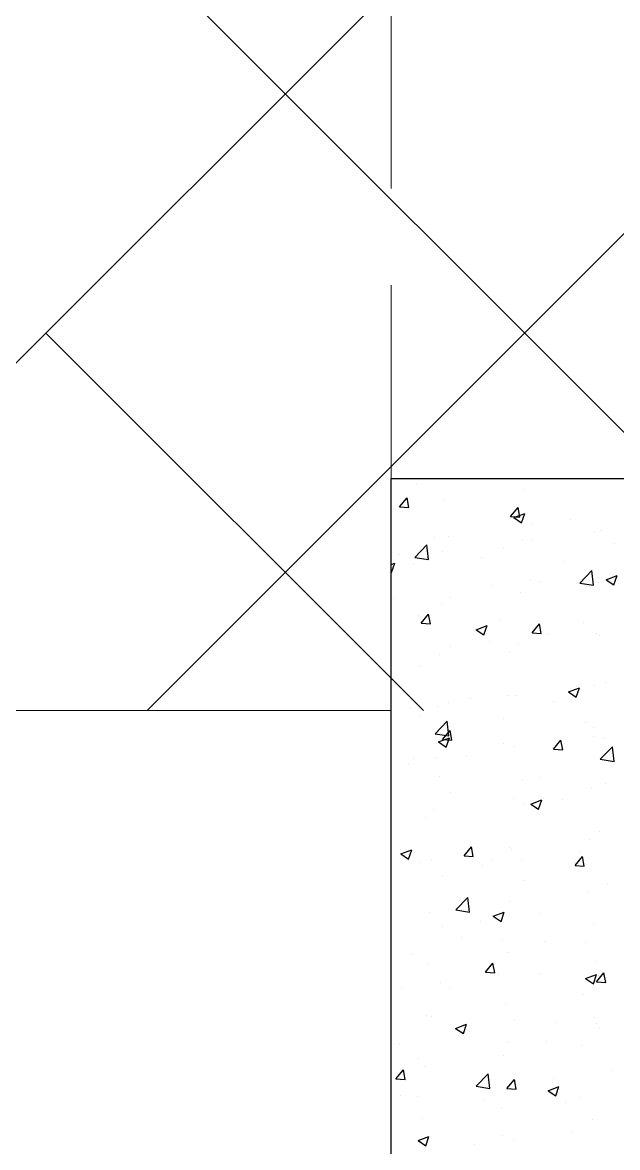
# Model space of a CAD drawing. Header units: millimetres. Extents: x 331487 to 517269, y 198509 to 399936.
# Drawn here: x 402662 to 403046, y 394721 to 395449 of the extents above; entities that cross this region are included whole.
import ezdxf

# ---------------------------------------------------------------- set-up
doc = ezdxf.new("R2010")
doc.units = ezdxf.units.MM
doc.header["$MEASUREMENT"] = 0
doc.linetypes.add('DASHED', pattern=[0.75, 0.5, -0.25])
doc.linetypes.add('DASHED2', pattern=[0.375, 0.25, -0.125])
doc.layers.add('9th_Sunk', color=251, linetype='DASHED', lineweight=5)
doc.layers.add('BEAM', color=1, linetype='Continuous', lineweight=5)
doc.layers.add('COLUMN', color=6, linetype='Continuous')

msp = doc.modelspace()

# ---------------------------------------------------------------- linework, layer by layer
at = {"layer": '9th_Sunk', "linetype": 'Continuous'}
for p, q in [((402432.95, 395004.02), (404842.44, 397413.51)), ((402742.31, 395004.02), (404378.4, 396640.11)), ((403230.26, 395004.02), (402212.89, 396021.39)), ((402920.9, 395004.02), (402676.93, 395247.99))]:
    msp.add_line(p, q, dxfattribs=at)
at = {"layer": 'BEAM', "linetype": 'DASHED2', "ltscale": 500}
msp.add_line((402900.13, 395154.02), (402900.13, 399536.48), dxfattribs=at)
at = {"layer": 'BEAM', "ltscale": 750}
msp.add_line((399010.13, 395004.02), (402900.13, 395004.02), dxfattribs=at)
at = {"layer": 'COLUMN'}
for p, q in [((402900.13, 395154.02), (403650.13, 395154.02)), ((402900.13, 394704.02), (402900.13, 395154.02))]:
    msp.add_line(p, q, dxfattribs=at)
at = {"layer": 'COLUMN', "color": 2, "linetype": 'Continuous'}
for p, q in [((402916.45, 395150.07), (402916.45, 395150.07)), ((402986.13, 395147), (402986.13, 395147)), ((403036.64, 395153.41), (403036.64, 395153.41)), ((402905.54, 395135.7), (402910.37, 395141.45)), ((402911.52, 395135.18), (402910.36, 395141.44)), ((402934.79, 395139.96), (402934.79, 395139.96)), ((402905.54, 395135.7), (402911.52, 395135.18)), ((402977.27, 395129.43), (402982.09, 395135.17)), ((402983.25, 395128.9), (402982.09, 395135.17)), ((402977.27, 395129.43), (402983.25, 395128.91)), ((402979.4, 395128.72), (402986.4, 395131.41)), ((402979.4, 395128.72), (402984.37, 395125.37)), ((402984.37, 395125.36), (402986.4, 395131.41)), ((403016.21, 395127.22), (403016.21, 395127.22)), ((402991.17, 395123.93), (402991.17, 395123.93)), ((403031.21, 395119.29), (403031.21, 395119.29)), ((403035.43, 395120.12), (403035.43, 395120.12)), ((402915.27, 395102.92), (402923.06, 395111.04)), ((402924.18, 395101.56), (402923.08, 395111.05)), ((402928.02, 395115.61), (402928.02, 395115.61)), ((402937.45, 395116.16), (402937.45, 395116.16)), ((402984.91, 395113.71), (402984.91, 395113.71)), ((402990.83, 395113.9), (402990.83, 395113.9)), ((403044.21, 395111.65), (403044.21, 395111.65)), ((402905.15, 395104.98), (402905.15, 395104.98)), ((402933.57, 395106.67), (402933.57, 395106.67)), ((402972.89, 395109.28), (402972.89, 395109.28)), ((402900.13, 395098.29), (402902.38, 395099.16)), ((402900.35, 395093.11), (402902.37, 395099.15)), ((402914.57, 395099.27), (402914.57, 395099.27)), ((402915.29, 395102.93), (402924.18, 395101.56)), ((402958.54, 395102.73), (402958.54, 395102.73)), ((403011.92, 395100.47), (403011.92, 395100.47)), ((402900.13, 395093.26), (402900.35, 395093.11)), ((403022, 395086.37), (403029.79, 395094.49)), ((403027.78, 395092.77), (403027.78, 395092.77)), ((403030.9, 395085), (403029.8, 395094.5)), ((403039.09, 395088.46), (403046.09, 395091.15)), ((403039.09, 395088.46), (403044.06, 395085.1)), ((403044.06, 395085.1), (403046.09, 395091.14)), ((402964.87, 395084.49), (402964.87, 395084.49)), ((402989.9, 395087.78), (402989.9, 395087.78)), ((402996.85, 395087.32), (402996.85, 395087.32)), ((403022.01, 395086.38), (403030.9, 395085)), ((403034.21, 395086.83), (403034.21, 395086.83)), ((402901.71, 395076.17), (402901.71, 395076.17)), ((402938.53, 395077.31), (402938.53, 395077.31)), ((402983.7, 395080.42), (402983.7, 395080.42)), ((402932.35, 395073.38), (402932.35, 395073.38)), ((402917.56, 395065.33), (402917.56, 395065.33)), ((402919.42, 395060.49), (402924.24, 395066.23)), ((402919.42, 395060.49), (402925.4, 395059.96)), ((402925.4, 395059.96), (402924.24, 395066.23)), ((402970.94, 395063.07), (402970.94, 395063.07)), ((402991.15, 395054.21), (402995.97, 395059.96)), ((402997.12, 395053.68), (402995.97, 395059.95)), ((403024.32, 395060.82), (403024.32, 395060.82)), ((402955.07, 395056.21), (402962.07, 395058.89)), ((402955.07, 395056.21), (402960.04, 395052.85)), ((402960.04, 395052.85), (402962.07, 395058.89)), ((402991.15, 395054.21), (402997.12, 395053.69)), ((403001.47, 395053.33), (403001.47, 395053.33)), ((403032.99, 395053.54), (403032.99, 395053.54)), ((403035.04, 395052.33), (403035.04, 395052.33)), ((402938.56, 395045.04), (402938.56, 395045.04)), ((402963.6, 395048.34), (402963.6, 395048.34)), ((402982.48, 395047.14), (402982.48, 395047.14)), ((402931.14, 395040.09), (402931.14, 395040.09)), ((402976.72, 395042.32), (402976.72, 395042.32)), ((402918.4, 395032.31), (402918.4, 395032.31)), ((403014.76, 395015.94), (403021.76, 395018.63)), ((403014.76, 395015.94), (403019.73, 395012.59)), ((403019.73, 395012.59), (403021.76, 395018.63)), ((403031.78, 395020.25), (403031.78, 395020.25)), ((403038.32, 395022.2), (403038.32, 395022.2)), ((402937.29, 395008.9), (402937.29, 395008.9)), ((402951.46, 395011.97), (402951.46, 395011.97)), ((402975.16, 395013.89), (402975.16, 395013.89)), ((402981.27, 395013.85), (402981.27, 395013.85)), ((403004.85, 395009.72), (403004.85, 395009.72)), ((402912.25, 395005.6), (402912.25, 395005.6)), ((402929.92, 395006.8), (402929.92, 395006.8)), ((402919.17, 395000.8), (402919.17, 395000.8)), ((402928.53, 394988.96), (402936.32, 394997.08)), ((402937.44, 394987.59), (402936.33, 394997.09)), ((402972.55, 394998.54), (402972.55, 394998.54)), ((403025.93, 394996.29), (403025.93, 394996.29)), ((402928.54, 394988.97), (402937.44, 394987.59)), ((402933.3, 394985.27), (402938.12, 394991.01)), ((402939.27, 394984.74), (402938.11, 394991.01)), ((403030.56, 394986.96), (403030.56, 394986.96)), ((403030.91, 394992.66), (403030.91, 394992.66)), ((402930.73, 394983.69), (402937.74, 394986.38)), ((402930.74, 394983.69), (402935.71, 394980.34)), ((402933.3, 394985.27), (402939.27, 394984.74)), ((402935.71, 394980.33), (402937.73, 394986.38)), ((402972.59, 394982.65), (402972.59, 394982.65)), ((402980.05, 394980.56), (402980.05, 394980.56)), ((403005.02, 394978.99), (403009.84, 394984.74)), ((403011, 394978.46), (403009.84, 394984.73)), ((403012.01, 394982.76), (403012.01, 394982.76)), ((403035.26, 394972.41), (403043.04, 394980.52)), ((403037.04, 394986.05), (403037.04, 394986.05)), ((403044.16, 394971.04), (403043.06, 394980.54)), ((402914.27, 394972.64), (402914.27, 394972.64)), ((402928.71, 394973.52), (402928.71, 394973.52)), ((402948.85, 394974.44), (402948.85, 394974.44)), ((403005.02, 394978.99), (403011, 394978.47)), ((403035.27, 394972.42), (403044.16, 394971.04)), ((402910.98, 394969.46), (402910.98, 394969.46)), ((402931.57, 394961.14), (402931.57, 394961.14)), ((402984.95, 394958.89), (402984.95, 394958.89)), ((402996.55, 394960.7), (402996.55, 394960.7)), ((402938.24, 394950.68), (402938.24, 394950.68)), ((403029.35, 394953.67), (403029.35, 394953.67)), ((403038.33, 394956.63), (403038.33, 394956.63)), ((402978.83, 394947.27), (402978.83, 394947.27)), ((402985.7, 394943.32), (402985.7, 394943.32)), ((402990.43, 394943.43), (402997.43, 394946.12)), ((402990.43, 394943.43), (402995.4, 394940.07)), ((402995.4, 394940.07), (402997.42, 394946.11)), ((403010.74, 394946.61), (403010.74, 394946.61)), ((402927.49, 394940.23), (402927.49, 394940.23)), ((402922.55, 394935), (402922.55, 394935)), ((403034.74, 394925.7), (403034.74, 394925.7)), ((402906.4, 394911.18), (402913.41, 394913.86)), ((402911.37, 394907.82), (402913.4, 394913.86)), ((402947.17, 394910.05), (402951.99, 394915.79)), ((402953.15, 394909.52), (402951.99, 394915.79)), ((402976.43, 394915.69), (402976.43, 394915.69)), ((402977.62, 394913.98), (402977.62, 394913.98)), ((403028.13, 394920.38), (403028.13, 394920.38)), ((402906.4, 394911.18), (402911.38, 394907.82)), ((402912.1, 394910.04), (402912.1, 394910.04)), ((402926.27, 394906.94), (402926.27, 394906.94)), ((402947.17, 394910.05), (402953.15, 394909.52)), ((402965.48, 394907.79), (402965.48, 394907.79)), ((402984.43, 394907.17), (402984.43, 394907.17)), ((403018.9, 394903.77), (403023.72, 394909.52)), ((403022.3, 394912.16), (403022.3, 394912.16)), ((403024.87, 394903.24), (403023.72, 394909.51)), ((402918.11, 394905.68), (402918.11, 394905.68)), ((402959.4, 394903.88), (402959.4, 394903.88)), ((403018.86, 394905.53), (403018.86, 394905.53)), ((403018.9, 394903.77), (403024.87, 394903.25)), ((402933.18, 394896.61), (402933.18, 394896.61)), ((402986.56, 394894.35), (402986.56, 394894.35)), ((403039.94, 394892.1), (403039.94, 394892.1)), ((403026.91, 394887.09), (403026.91, 394887.09)), ((402941.79, 394874.99), (402949.58, 394883.11)), ((402950.7, 394873.63), (402949.59, 394883.12)), ((402976.4, 394880.69), (402976.4, 394880.69)), ((402925.06, 394873.65), (402925.06, 394873.65)), ((402941.8, 394875.01), (402950.7, 394873.63)), ((402966.09, 394870.91), (402973.1, 394873.6)), ((402966.09, 394870.91), (402971.07, 394867.56)), ((402971.07, 394867.56), (402973.09, 394873.6)), ((402996, 394872.72), (402996, 394872.72)), ((402933.09, 394864.43), (402933.09, 394864.43)), ((402958.12, 394867.73), (402958.12, 394867.73)), ((403030.62, 394866.03), (403030.62, 394866.03)), ((402945.58, 394856.96), (402945.58, 394856.96)), ((402972.3, 394856.02), (402972.3, 394856.02)), ((402998.96, 394854.7), (402998.96, 394854.7)), ((403025.7, 394853.8), (403025.7, 394853.8)), ((402913.98, 394846.01), (402913.98, 394846.01)), ((402975.19, 394847.4), (402975.19, 394847.4)), ((403032.84, 394841.59), (403032.84, 394841.59)), ((402923.84, 394840.36), (402923.84, 394840.36)), ((402961.05, 394834.83), (402965.87, 394840.57)), ((402961.05, 394834.83), (402967.02, 394834.3)), ((402967.02, 394834.3), (402965.86, 394840.57)), ((402996.26, 394834.07), (402996.26, 394834.07)), ((403032.77, 394828.55), (403037.59, 394834.3)), ((403038.75, 394828.02), (403037.59, 394834.29)), ((402931.82, 394828.29), (402931.82, 394828.29)), ((402969.69, 394833.28), (402969.69, 394833.28)), ((403025.78, 394830.65), (403032.79, 394833.34)), ((403025.78, 394830.65), (403030.76, 394827.3)), ((403030.76, 394827.29), (403032.78, 394833.34)), ((403032.77, 394828.55), (403038.75, 394828.03)), ((402906.78, 394824.99), (402906.78, 394824.99)), ((402937.94, 394824.06), (402937.94, 394824.06)), ((403024.48, 394820.51), (403024.48, 394820.51)), ((402973.97, 394814.11), (402973.97, 394814.11)), ((402922.63, 394807.07), (402922.63, 394807.07)), ((402926.11, 394805.86), (402926.11, 394805.86)), ((403031.57, 394805.44), (403031.57, 394805.44)), ((402941.76, 394798.4), (402948.76, 394801.09)), ((402941.76, 394798.4), (402946.74, 394795.04)), ((402946.73, 394795.04), (402948.76, 394801.08)), ((402979.49, 394803.6), (402979.49, 394803.6)), ((403006.54, 394802.15), (403006.54, 394802.15)), ((403032.87, 394801.35), (403032.87, 394801.35)), ((403034.45, 394799.07), (403034.45, 394799.07)), ((402943.38, 394793.83), (402943.38, 394793.83)), ((402947.19, 394792.42), (402947.19, 394792.42)), ((402905.51, 394788.85), (402905.51, 394788.85)), ((402976.13, 394789.06), (402976.13, 394789.06)), ((403000.58, 394790.17), (403000.58, 394790.17)), ((403023.27, 394787.22), (403023.27, 394787.22)), ((402917.81, 394779.05), (402917.81, 394779.05)), ((402972.75, 394780.82), (402972.75, 394780.82)), ((402903.19, 394765.88), (402908.02, 394771.63)), ((402909.17, 394765.36), (402908.01, 394771.62)), ((402921.41, 394773.78), (402921.41, 394773.78)), ((402955.05, 394761.03), (402962.84, 394769.15)), ((402963.95, 394759.66), (402962.85, 394769.16)), ((403043.14, 394770.99), (403043.14, 394770.99)), ((402903.19, 394765.88), (402909.17, 394765.36)), ((402974.92, 394759.61), (402979.74, 394765.35)), ((402980.9, 394759.08), (402979.74, 394765.35)), ((402980.23, 394762.71), (402980.23, 394762.71)), ((403005.26, 394766), (403005.26, 394766)), ((402906.21, 394755.03), (402906.21, 394755.03)), ((402917.07, 394754.39), (402917.07, 394754.39)), ((402955.06, 394761.04), (402963.95, 394759.66)), ((402974.92, 394759.61), (402980.9, 394759.09)), ((403001.45, 394758.14), (403008.46, 394760.82)), ((403001.45, 394758.14), (403006.43, 394754.78)), ((403006.42, 394754.78), (403008.45, 394760.82)), ((403022.05, 394753.93), (403022.05, 394753.93)), ((402959.6, 394752.77), (402959.6, 394752.77)), ((402971.54, 394747.53), (402971.54, 394747.53)), ((403012.98, 394750.52), (403012.98, 394750.52)), ((402920.19, 394740.49), (402920.19, 394740.49)), ((403030.32, 394739.4), (403030.32, 394739.4)), ((402917.43, 394725.88), (402924.43, 394728.57)), ((402917.43, 394725.88), (402922.41, 394722.53)), ((402922.4, 394722.53), (402924.43, 394728.57)), ((402972, 394729.39), (402972, 394729.39)), ((402978.96, 394726.56), (402978.96, 394726.56)), ((403016.83, 394731.55), (403016.83, 394731.55)), ((402953.92, 394723.27), (402953.92, 394723.27))]:
    msp.add_line(p, q, dxfattribs=at)

doc.saveas('drawing.dxf')
